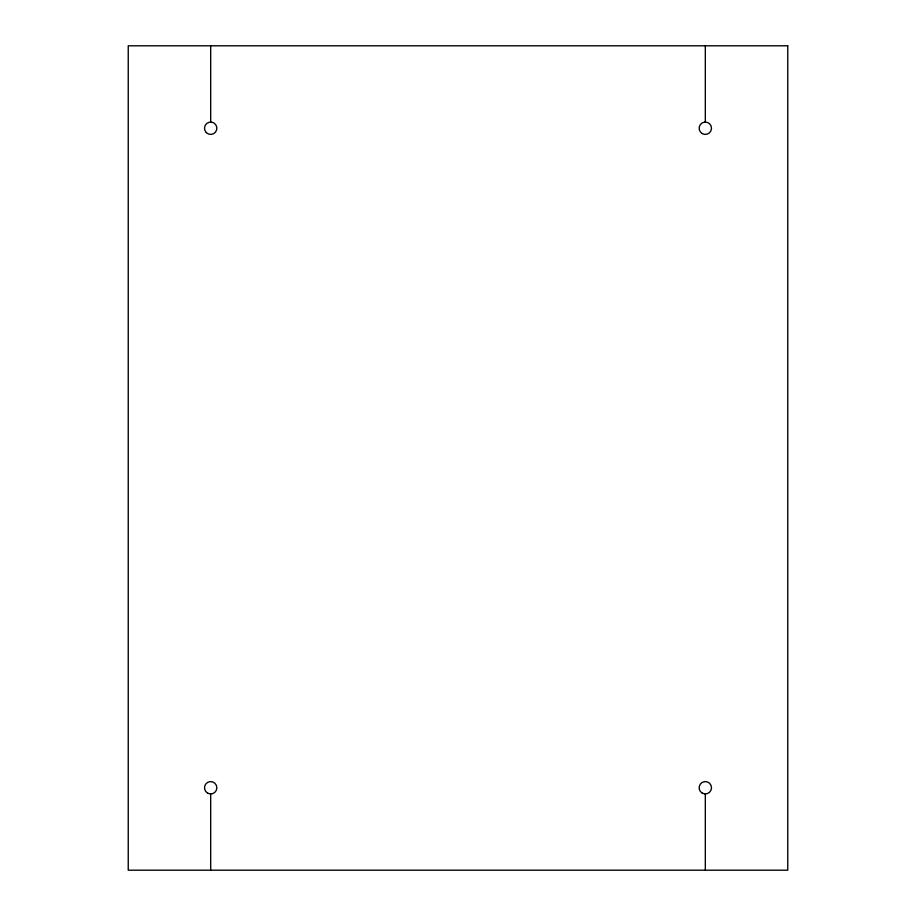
<?xml version="1.0" encoding="UTF-8"?>
<svg xmlns="http://www.w3.org/2000/svg" width="916" height="916" viewBox="0 0 916 916"><rect width="100%" height="100%" fill="white"/><g stroke="black" fill="none" stroke-linecap="round" stroke-linejoin="round"><path stroke-width="1.37" d="M705.32 45.8L705.32 122.057M705.32 793.943L705.32 870.2M210.68 45.8L210.68 122.057M210.68 793.943L210.68 870.2M787.76 45.8L128.24 45.8L128.24 870.2L787.76 870.2L787.76 45.8M206.306 132.614A6.183 6.183 0 0 0 216.657 129.843A6.183 6.183 0 0 0 209.077 122.263A6.183 6.183 0 0 0 206.306 132.614M702.228 133.599A6.183 6.183 0 0 0 711.503 128.24A6.183 6.183 0 0 0 702.228 122.881A6.183 6.183 0 0 0 702.228 133.599M702.228 793.119A6.183 6.183 0 0 0 711.503 787.76A6.183 6.183 0 0 0 702.228 782.401A6.183 6.183 0 0 0 702.228 793.119M207.589 793.119A6.183 6.183 0 0 0 216.863 787.76A6.183 6.183 0 0 0 207.589 782.401A6.183 6.183 0 0 0 207.589 793.119"/></g></svg>
